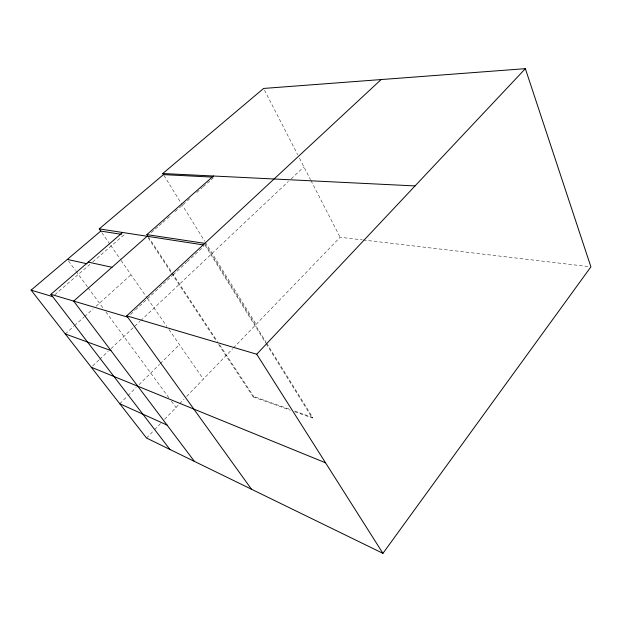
<?xml version="1.0" encoding="UTF-8"?>
<svg xmlns="http://www.w3.org/2000/svg" width="622" height="622" viewBox="0 0 622 622"><rect width="100%" height="100%" fill="white"/><g stroke="black" fill="none" stroke-linecap="round" stroke-linejoin="round"><path stroke-width="0.47" stroke-dasharray="3.11 2.33" d="M295.015 411.85L312.267 418L312.71 417.479L266.675 343.212M218.594 344.456L253.247 396.945L253.683 396.471L290.007 409.4M146.543 438.051L153.914 430.408M154.583 429.716L160.608 423.465M164.628 419.29L184.011 399.184M186.678 396.416L232.745 348.631M233.413 347.939L340.11 237.262L362.299 239.874M119.766 403.74L127.308 396.268M127.992 395.584L136.226 387.436M138.97 384.715L159.551 364.337M160.235 363.66L179.439 344.635M92.694 365.915L99.053 359.92M99.753 359.252L108.236 351.267M111.058 348.6L140.02 321.302M140.727 320.641L288.367 181.484M291.197 178.817L303.909 166.836M130.527 314.499L134.787 310.533M135.495 309.873L172.387 275.546M173.103 274.885L186.584 262.344M187.292 261.683L203.612 246.499M65.287 333.944L73.862 326.223M74.578 325.578L83.869 317.212M84.584 316.575L93.152 308.854M96.013 306.281L131.024 274.753M151.301 232.605L158.517 226.237M159.24 225.599L162.132 223.049M162.855 222.412L166.463 219.232M167.186 218.594L170.793 215.406M175.124 211.589L178.739 208.401M179.463 207.764L182.347 205.221M183.07 204.584L186.678 201.396M187.401 200.758L190.293 198.208M196.793 192.478L202.57 187.385M203.285 186.748L210.508 180.38M211.231 179.742L213.4 177.83M54.845 294.719L89.887 264.397M92.795 261.878L124.128 234.758M363.264 239.991L588.972 266.636M294.548 411.018L312.71 417.479M253.247 396.945L290.474 410.225M68.498 260.976L75.402 270.376M75.977 271.161L87.469 286.828M88.044 287.613L103.571 308.769M105.872 311.902L169.114 398.08M171.415 401.213L176.018 407.48M101.868 232.667L110.117 244.578M110.669 245.371L120.567 259.662M121.119 260.462L146.979 297.782M147.531 298.576L166.782 326.371M168.982 329.543L203.34 379.132M148.223 237.876L171.143 272.599M171.68 273.408L215.927 340.421M148.223 236.601L171.656 272.125M172.185 272.934L217.459 341.564M219.597 344.798L253.683 396.471M205.027 245.177L265.796 343.111M266.309 343.935L312.267 418M163.967 175.443L180.769 202.593M181.274 203.417L204.7 241.266M205.213 242.09L256.14 324.365M204.786 243.357L266.169 342.388M264.498 90.159L297.713 154.777M299.485 158.221L310.533 179.719M310.977 180.574L340.11 237.262"/><path stroke-width="0.93" d="M121.321 234.323L100.764 231.081L31.1 290.14L146.543 438.051L382.934 553.339L590.9 266.861L525.357 68.661L263.611 88.441L162.777 173.522L163.454 174.619L212.211 177.099M381.13 79.562L126.756 315.836L256.723 354.221L525.357 68.661M194.429 461.407L73.66 301.087L147.686 235.792L146.901 234.603L213.432 176.018M169.938 449.465L50.895 294.323L122.581 232.48M100.764 231.081L99.24 228.88L163.454 174.619M162.777 173.522L415.045 185.924M146.901 234.603L204.786 243.357M99.24 228.88L204.078 245.029M88.238 262.111L111.983 267.281M67.347 259.405L87.064 263.775M50.895 294.323L127.689 317.134M31.1 290.14L52.66 296.616M65.287 333.944L110.957 350.59M91.278 367.244L325.547 462.807M119.766 403.74L167.054 425.067M126.756 315.836L251.475 489.226M256.723 354.221L382.934 553.339"/></g></svg>
